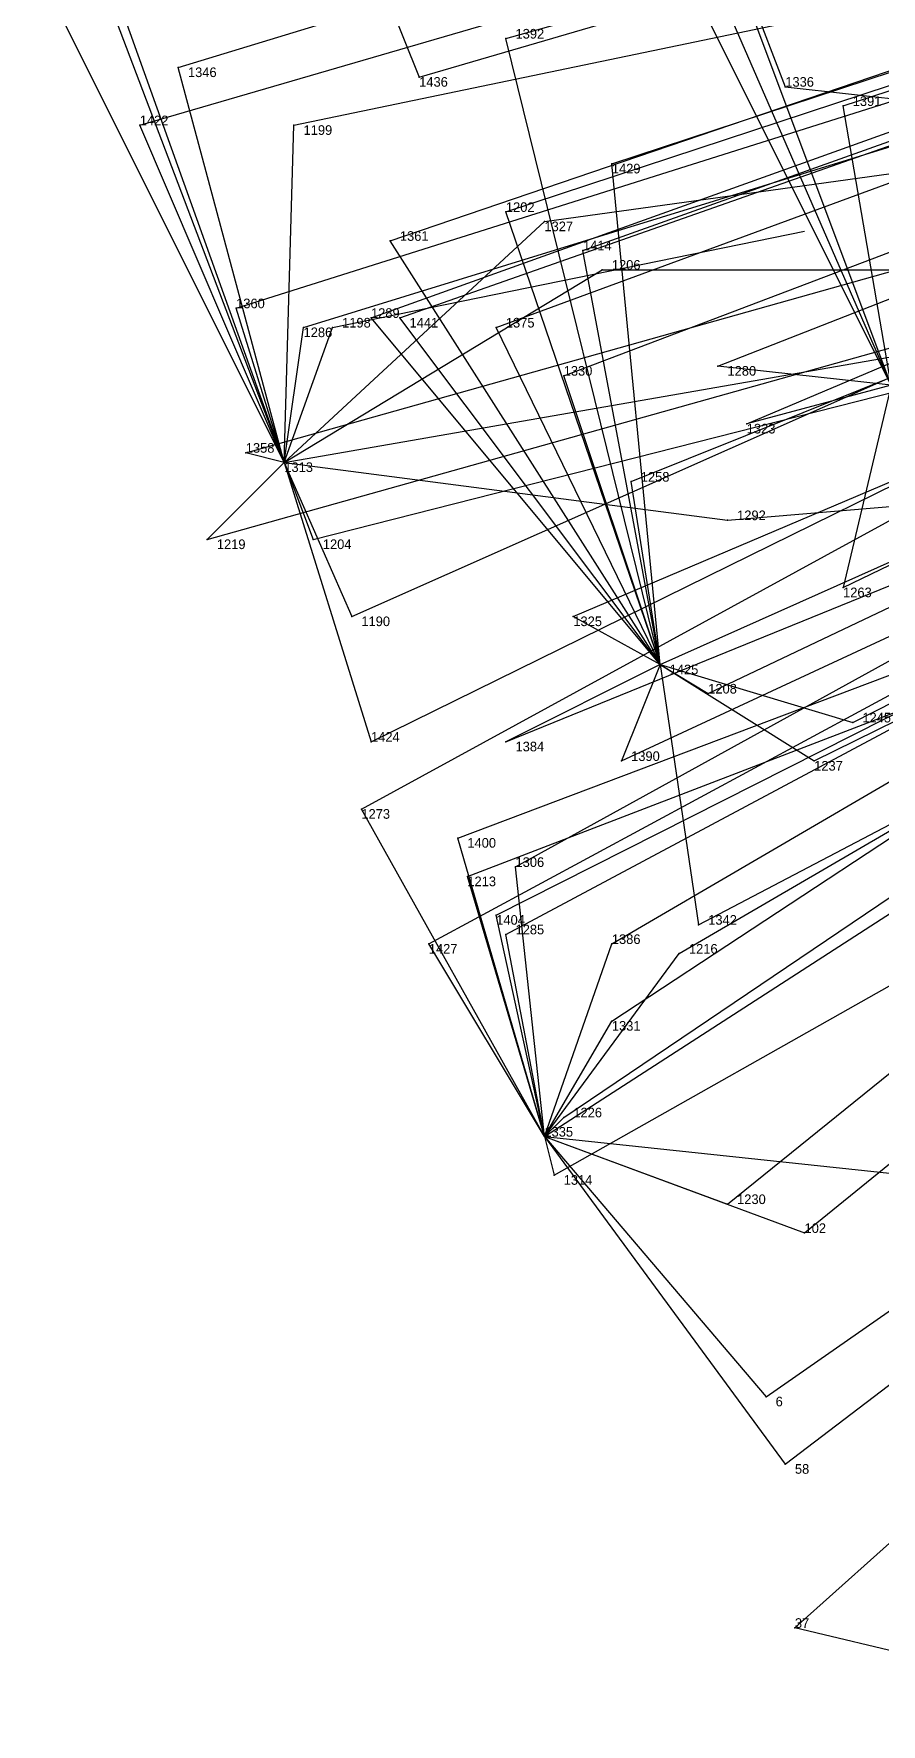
# Model space of a CAD drawing. Extents: x -0.5 to 0.59, y -0.5 to 0.58.
# Drawn here: x -0.484 to -0.396, y -0.3 to -0.1245 of the extents above; entities that cross this region are included whole.
import ezdxf

# ---------------------------------------------------------------- set-up
doc = ezdxf.new("R2010")
doc.units = 0
for name, color, linetype in [('Facilities', 3, 'CONTINUOUS'), ('Facilities_lines', 3, 'CONTINUOUS'), ('Normals', 1, 'CONTINUOUS'), ('Source_points', 5, 'CONTINUOUS'), ('Text', 3, 'CONTINUOUS')]:
    doc.layers.add(name, color=color, linetype=linetype)

msp = doc.modelspace()

# ---------------------------------------------------------------- linework, layer by layer
at = {"layer": 'Facilities', "color": 3}
for p in [(-0.458, -0.169, -1.25), (-0.419, -0.19, -1.15), (-0.431, -0.239, -1.233)]:
    msp.add_point(p, dxfattribs=at)
at = {"layer": 'Facilities_lines', "color": 3}
for p, q in [((-0.426, -0.078, -1.25), (-0.406, -0.13, -1.25)), ((-0.456, -0.099, -1.167), (-0.444, -0.129, -1.156)), ((-0.458, -0.169, -1.25), (-0.484, -0.117, -1.25)), ((-0.458, -0.169, -1.25), (-0.477, -0.116, -1.25)), ((-0.395, -0.161, -1.066), (-0.417, -0.117, -1.082)), ((-0.458, -0.169, -1.25), (-0.477, -0.119, -1.229)), ((-0.395, -0.161, -1.066), (-0.41, -0.121, -1.069)), ((-0.395, -0.161, -1.066), (-0.412, -0.122, -1.074)), ((-0.419, -0.19, -1.15), (-0.435, -0.125, -1.13)), ((-0.458, -0.169, -1.25), (-0.469, -0.128, -1.214)), ((-0.395, -0.161, -1.066), (-0.4, -0.132, -1.052)), ((-0.458, -0.169, -1.25), (-0.473, -0.134, -1.229)), ((-0.458, -0.169, -1.25), (-0.457, -0.134, -1.25)), ((-0.419, -0.19, -1.15), (-0.424, -0.138, -1.116)), ((-0.419, -0.19, -1.15), (-0.435, -0.143, -1.145)), ((-0.458, -0.169, -1.25), (-0.431, -0.144, -1.25)), ((-0.419, -0.19, -1.15), (-0.447, -0.146, -1.175)), ((-0.419, -0.19, -1.15), (-0.427, -0.147, -1.13)), ((-0.458, -0.169, -1.25), (-0.425, -0.149, -1.25)), ((-0.458, -0.169, -1.25), (-0.463, -0.153, -1.219)), ((-0.419, -0.19, -1.15), (-0.449, -0.154, -1.187)), ((-0.419, -0.19, -1.15), (-0.446, -0.154, -1.179)), ((-0.458, -0.169, -1.25), (-0.456, -0.155, -1.205)), ((-0.458, -0.169, -1.25), (-0.453, -0.155, -1.25)), ((-0.419, -0.19, -1.15), (-0.436, -0.155, -1.157)), ((-0.395, -0.161, -1.066), (-0.413, -0.159, -1.105)), ((-0.419, -0.19, -1.15), (-0.429, -0.16, -1.145)), ((-0.395, -0.161, -1.066), (-0.41, -0.165, -1.106)), ((-0.395, -0.161, -1.066), (-0.4, -0.182, -1.099)), ((-0.458, -0.169, -1.25), (-0.462, -0.168, -1.229)), ((-0.458, -0.169, -1.25), (-0.466, -0.177, -1.25)), ((-0.458, -0.169, -1.25), (-0.451, -0.185, -1.25)), ((-0.458, -0.169, -1.25), (-0.455, -0.177, -1.25)), ((-0.458, -0.169, -1.25), (-0.412, -0.175, -1.25)), ((-0.458, -0.169, -1.25), (-0.449, -0.198, -1.25)), ((-0.419, -0.19, -1.15), (-0.422, -0.171, -1.137)), ((-0.419, -0.19, -1.15), (-0.428, -0.185, -1.167)), ((-0.419, -0.19, -1.15), (-0.435, -0.198, -1.194)), ((-0.419, -0.19, -1.15), (-0.423, -0.2, -1.169)), ((-0.419, -0.19, -1.15), (-0.415, -0.217, -1.17)), ((-0.419, -0.19, -1.15), (-0.414, -0.193, -1.142)), ((-0.419, -0.19, -1.15), (-0.403, -0.2, -1.126)), ((-0.419, -0.19, -1.15), (-0.399, -0.196, -1.11)), ((-0.431, -0.239, -1.233), (-0.45, -0.205, -1.236)), ((-0.431, -0.239, -1.233), (-0.44, -0.208, -1.25)), ((-0.431, -0.239, -1.233), (-0.439, -0.212, -1.25)), ((-0.431, -0.239, -1.233), (-0.434, -0.211, -1.207)), ((-0.431, -0.239, -1.233), (-0.436, -0.216, -1.217)), ((-0.431, -0.239, -1.233), (-0.443, -0.219, -1.236)), ((-0.431, -0.239, -1.233), (-0.435, -0.218, -1.216)), ((-0.431, -0.239, -1.233), (-0.424, -0.219, -1.25)), ((-0.431, -0.239, -1.233), (-0.417, -0.22, -1.25)), ((-0.431, -0.239, -1.233), (-0.424, -0.227, -1.202)), ((-0.431, -0.239, -1.233), (-0.429, -0.237, -1.224)), ((-0.431, -0.239, -1.233), (-0.406, -0.273, -1.222)), ((-0.431, -0.239, -1.233), (-0.412, -0.246, -1.199)), ((-0.431, -0.239, -1.233), (-0.408, -0.266, -1.218)), ((-0.431, -0.239, -1.233), (-0.404, -0.249, -1.25)), ((-0.431, -0.239, -1.233), (-0.43, -0.243, -1.25)), ((-0.431, -0.239, -1.233), (-0.384, -0.244, -1.25)), ((-0.363, -0.3, -1.25), (-0.405, -0.29, -1.245))]:
    msp.add_line(p, q, dxfattribs=at)
at = {"layer": 'Normals', "color": 1}
for p, q in [((-0.469, -0.128, -1.214), (-0.374, -0.099, -1.226)), ((-0.435, -0.125, -1.13), (-0.346, -0.1, -1.168)), ((-0.444, -0.129, -1.156), (-0.355, -0.103, -1.194)), ((-0.4, -0.132, -1.052), (-0.312, -0.103, -1.091)), ((-0.473, -0.134, -1.229), (-0.377, -0.106, -1.231)), ((-0.424, -0.138, -1.116), (-0.336, -0.109, -1.154)), ((-0.435, -0.143, -1.145), (-0.347, -0.114, -1.183)), ((-0.447, -0.146, -1.175), (-0.356, -0.115, -1.203)), ((-0.427, -0.147, -1.13), (-0.34, -0.116, -1.167)), ((-0.457, -0.134, -1.25), (-0.385, -0.119, -1.182)), ((-0.449, -0.154, -1.187), (-0.357, -0.121, -1.209)), ((-0.446, -0.154, -1.179), (-0.355, -0.122, -1.205)), ((-0.463, -0.153, -1.219), (-0.368, -0.123, -1.229)), ((-0.436, -0.155, -1.157), (-0.349, -0.123, -1.194)), ((-0.456, -0.155, -1.205), (-0.362, -0.126, -1.223)), ((-0.413, -0.159, -1.105), (-0.326, -0.125, -1.143)), ((-0.429, -0.16, -1.145), (-0.342, -0.127, -1.182)), ((-0.41, -0.165, -1.106), (-0.325, -0.129, -1.142)), ((-0.406, -0.13, -1.25), (-0.379, -0.133, -1.154)), ((-0.422, -0.171, -1.137), (-0.335, -0.136, -1.174)), ((-0.431, -0.144, -1.25), (-0.395, -0.139, -1.157)), ((-0.462, -0.168, -1.229), (-0.366, -0.141, -1.232)), ((-0.4, -0.182, -1.099), (-0.317, -0.142, -1.136)), ((-0.453, -0.155, -1.25), (-0.404, -0.145, -1.163)), ((-0.428, -0.185, -1.167), (-0.341, -0.148, -1.2)), ((-0.425, -0.149, -1.25), (-0.389, -0.149, -1.157)), ((-0.419, -0.19, -1.15), (-0.334, -0.152, -1.187)), ((-0.466, -0.177, -1.25), (-0.384, -0.154, -1.198)), ((-0.414, -0.193, -1.142), (-0.33, -0.153, -1.178)), ((-0.399, -0.196, -1.11), (-0.316, -0.154, -1.148)), ((-0.458, -0.169, -1.25), (-0.389, -0.157, -1.178)), ((-0.451, -0.185, -1.25), (-0.388, -0.157, -1.177)), ((-0.45, -0.205, -1.236), (-0.364, -0.158, -1.219)), ((-0.403, -0.2, -1.126), (-0.32, -0.159, -1.162)), ((-0.455, -0.177, -1.25), (-0.392, -0.161, -1.174)), ((-0.435, -0.198, -1.194), (-0.344, -0.161, -1.213)), ((-0.423, -0.2, -1.169), (-0.337, -0.16, -1.2)), ((-0.434, -0.211, -1.207), (-0.347, -0.163, -1.215)), ((-0.449, -0.198, -1.25), (-0.386, -0.167, -1.179)), ((-0.436, -0.216, -1.217), (-0.347, -0.171, -1.221)), ((-0.435, -0.218, -1.216), (-0.347, -0.171, -1.222)), ((-0.443, -0.219, -1.236), (-0.356, -0.172, -1.225)), ((-0.424, -0.227, -1.202), (-0.342, -0.173, -1.218)), ((-0.415, -0.217, -1.17), (-0.331, -0.173, -1.203)), ((-0.412, -0.175, -1.25), (-0.388, -0.173, -1.153)), ((-0.429, -0.237, -1.224), (-0.346, -0.181, -1.218)), ((-0.412, -0.246, -1.199), (-0.334, -0.183, -1.205)), ((-0.431, -0.239, -1.233), (-0.349, -0.186, -1.211)), ((-0.44, -0.208, -1.25), (-0.387, -0.188, -1.167)), ((-0.439, -0.212, -1.25), (-0.387, -0.192, -1.167)), ((-0.424, -0.219, -1.25), (-0.383, -0.195, -1.162)), ((-0.417, -0.22, -1.25), (-0.381, -0.199, -1.159)), ((-0.43, -0.243, -1.25), (-0.368, -0.208, -1.179)), ((-0.408, -0.266, -1.218), (-0.326, -0.209, -1.22)), ((-0.406, -0.273, -1.222), (-0.326, -0.212, -1.22)), ((-0.404, -0.249, -1.25), (-0.361, -0.214, -1.167)), ((-0.405, -0.29, -1.245), (-0.337, -0.229, -1.204))]:
    msp.add_line(p, q, dxfattribs=at)
at = {"layer": 'Source_points', "color": 5}
for p in [(-0.435, -0.125, -1.13), (-0.469, -0.128, -1.214), (-0.444, -0.129, -1.156), (-0.406, -0.13, -1.25), (-0.4, -0.132, -1.052), (-0.473, -0.134, -1.229), (-0.457, -0.134, -1.25), (-0.424, -0.138, -1.116), (-0.435, -0.143, -1.145), (-0.431, -0.144, -1.25), (-0.447, -0.146, -1.175), (-0.427, -0.147, -1.13), (-0.425, -0.149, -1.25), (-0.463, -0.153, -1.219), (-0.449, -0.154, -1.187), (-0.446, -0.154, -1.179), (-0.456, -0.155, -1.205), (-0.453, -0.155, -1.25), (-0.436, -0.155, -1.157), (-0.413, -0.159, -1.105), (-0.429, -0.16, -1.145), (-0.41, -0.165, -1.106), (-0.462, -0.168, -1.229), (-0.422, -0.171, -1.137), (-0.412, -0.175, -1.25), (-0.466, -0.177, -1.25), (-0.455, -0.177, -1.25), (-0.4, -0.182, -1.099), (-0.451, -0.185, -1.25), (-0.428, -0.185, -1.167), (-0.414, -0.193, -1.142), (-0.399, -0.196, -1.11), (-0.449, -0.198, -1.25), (-0.435, -0.198, -1.194), (-0.423, -0.2, -1.169), (-0.403, -0.2, -1.126), (-0.45, -0.205, -1.236), (-0.44, -0.208, -1.25), (-0.439, -0.212, -1.25), (-0.434, -0.211, -1.207), (-0.436, -0.216, -1.217), (-0.415, -0.217, -1.17), (-0.443, -0.219, -1.236), (-0.435, -0.218, -1.216), (-0.424, -0.219, -1.25), (-0.417, -0.22, -1.25), (-0.424, -0.227, -1.202), (-0.429, -0.237, -1.224), (-0.43, -0.243, -1.25), (-0.412, -0.246, -1.199), (-0.404, -0.249, -1.25), (-0.408, -0.266, -1.218), (-0.406, -0.273, -1.222), (-0.405, -0.29, -1.245)]:
    msp.add_point(p, dxfattribs=at)

# ---------------------------------------------------------------- texts
at = {"layer": 'Text', "color": 3}
for s, p in [('1392', (-0.434, -0.125, -1.13)), ('1346', (-0.468, -0.129, -1.214)), ('1436', (-0.444, -0.13, -1.156)), ('1336', (-0.406, -0.13, -1.25)), ('1391', (-0.399, -0.132, -1.052)), ('1422', (-0.473, -0.134, -1.229)), ('1199', (-0.456, -0.135, -1.25)), ('1429', (-0.424, -0.139, -1.116)), ('1202', (-0.435, -0.143, -1.145)), ('1361', (-0.446, -0.146, -1.175)), ('1327', (-0.431, -0.145, -1.25)), ('1414', (-0.427, -0.147, -1.13)), ('1206', (-0.424, -0.149, -1.25)), ('1360', (-0.463, -0.153, -1.219)), ('1198', (-0.452, -0.155, -1.25)), ('1289', (-0.449, -0.154, -1.187)), ('1441', (-0.445, -0.155, -1.179)), ('1375', (-0.435, -0.155, -1.157)), ('1286', (-0.456, -0.156, -1.205)), ('1330', (-0.429, -0.16, -1.145)), ('1280', (-0.412, -0.16, -1.105)), ('1323', (-0.41, -0.166, -1.106)), ('1358', (-0.462, -0.168, -1.229)), ('1313', (-0.458, -0.17, -1.25)), ('1258', (-0.421, -0.171, -1.137)), ('1292', (-0.411, -0.175, -1.25)), ('1219', (-0.465, -0.178, -1.25)), ('1204', (-0.454, -0.178, -1.25)), ('1263', (-0.4, -0.183, -1.099)), ('1190', (-0.45, -0.186, -1.25)), ('1325', (-0.428, -0.186, -1.167)), ('1425', (-0.418, -0.191, -1.15)), ('1208', (-0.414, -0.193, -1.142)), ('1245', (-0.398, -0.196, -1.11)), ('1424', (-0.449, -0.198, -1.25)), ('1384', (-0.434, -0.199, -1.194)), ('1390', (-0.422, -0.2, -1.169)), ('1237', (-0.403, -0.201, -1.126)), ('1273', (-0.45, -0.206, -1.236)), ('1400', (-0.439, -0.209, -1.25)), ('1306', (-0.434, -0.211, -1.207)), ('1213', (-0.439, -0.213, -1.25)), ('1404', (-0.436, -0.217, -1.217)), ('1285', (-0.434, -0.218, -1.216)), ('1342', (-0.414, -0.217, -1.17)), ('1427', (-0.443, -0.22, -1.236)), ('1386', (-0.424, -0.219, -1.25)), ('1216', (-0.416, -0.22, -1.25)), ('1331', (-0.424, -0.228, -1.202)), ('1226', (-0.428, -0.237, -1.224)), ('1335', (-0.431, -0.239, -1.233)), ('1314', (-0.429, -0.244, -1.25)), ('1230', (-0.411, -0.246, -1.199)), ('102', (-0.404, -0.249, -1.25)), ('6', (-0.407, -0.267, -1.218)), ('58', (-0.405, -0.274, -1.222)), ('37', (-0.405, -0.29, -1.245))]:
    msp.add_text(s, height=0.001, dxfattribs=at).set_placement(p)

doc.saveas('drawing.dxf')
